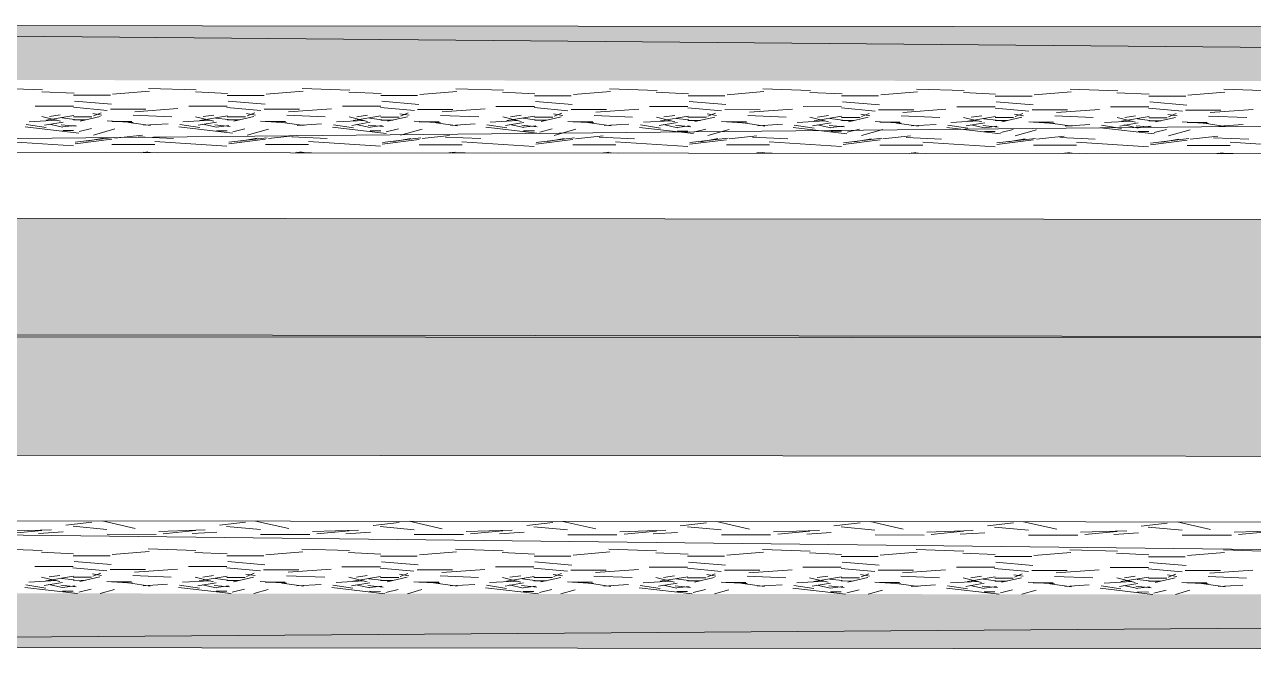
# Model space of a CAD drawing. Header units: inches. Extents: x -957 to 3394, y -3 to 3008.
# Drawn here: x 410.74 to 418.73, y 2182.53 to 2186.62 of the extents above; entities that cross this region are included whole.
import ezdxf

# ---------------------------------------------------------------- set-up
doc = ezdxf.new("R2010")
doc.units = ezdxf.units.IN
doc.header["$MEASUREMENT"] = 0
doc.layers.add('PDF_0', color=7, linetype='Continuous')

msp = doc.modelspace()

# ---------------------------------------------------------------- hatches: boundary and pattern name
at = {"layer": 'PDF_0', "transparency": 33554559}
for points in [[(446.0955, 2186.227), (402.1243, 2186.2646), (402.1246, 2186.598), (402.1254, 2186.603), (402.1277, 2186.6073), (402.1311, 2186.6109), (402.1355, 2186.613), (402.1404, 2186.6138), (402.3331, 2186.6136), (402.3367, 2186.6143), (402.3399, 2186.616), (402.3426, 2186.6184), (446.0958, 2186.581)], [(402.1212, 2182.5905), (402.1215, 2182.9239), (446.0927, 2182.8863), (446.0924, 2182.5323), (402.3391, 2182.5697), (402.3365, 2182.5723), (402.3332, 2182.574), (402.3296, 2182.5745), (402.1369, 2182.5747), (402.1321, 2182.5754), (402.1277, 2182.5777), (402.1243, 2182.5812), (402.122, 2182.5854)]]:
    msp.add_hatch(color=256, dxfattribs=at).paths.add_polyline_path(points)

# ---------------------------------------------------------------- linework, layer by layer
at = {"layer": 'PDF_0', "lineweight": 0}
for points in [[(446.0951, 2185.7551), (402.1239, 2185.7927), (446.0955, 2186.227), (402.1246, 2186.6186), (446.0958, 2186.581)], [(410.5481, 2186.2039), (410.8578, 2186.1936)], [(411.5471, 2186.2031), (411.8568, 2186.1928)], [(412.5461, 2186.2022), (412.8558, 2186.1919)], [(410.8525, 2186.1812), (411.0622, 2186.1712)], [(411.0594, 2186.1583), (411.2992, 2186.1581)], [(411.3136, 2186.1657), (411.5535, 2186.1855)], [(411.8515, 2186.1804), (412.0612, 2186.1704)], [(412.0584, 2186.1575), (412.2982, 2186.1573)], [(412.3126, 2186.1648), (412.5525, 2186.1846)], [(412.8505, 2186.1795), (413.0602, 2186.1695)], [(413.0574, 2186.1566), (413.2971, 2186.1564)], [(413.3116, 2186.164), (413.5514, 2186.1838)], [(413.5451, 2186.2014), (413.8548, 2186.1911)], [(413.8495, 2186.1787), (414.0592, 2186.1687)], [(414.0564, 2186.1558), (414.2961, 2186.1556)], [(414.3106, 2186.1631), (414.5504, 2186.1829)], [(414.5441, 2186.2005), (414.8538, 2186.1902)], [(414.8485, 2186.1778), (415.0582, 2186.1678)], [(415.0554, 2186.1549), (415.2951, 2186.1547)], [(415.3096, 2186.1623), (415.5494, 2186.1821)], [(415.5431, 2186.1997), (415.8528, 2186.1893)], [(415.8475, 2186.177), (416.0572, 2186.167)], [(416.0544, 2186.1541), (416.2941, 2186.1539)], [(416.3086, 2186.1614), (416.5483, 2186.1812)], [(416.5421, 2186.1988), (416.8517, 2186.1885)], [(416.8464, 2186.1761), (417.0562, 2186.1661)], [(417.0534, 2186.1532), (417.2931, 2186.153)], [(417.3076, 2186.1605), (417.5473, 2186.1803)], [(417.541, 2186.1979), (417.8507, 2186.1876)], [(417.8454, 2186.1753), (418.0552, 2186.1653)], [(418.0524, 2186.1524), (418.2921, 2186.1521)], [(418.3066, 2186.1597), (418.5463, 2186.1795)], [(418.54, 2186.1971), (418.8497, 2186.1868)], [(410.8096, 2186.0886), (411.0594, 2186.0884)], [(411.2779, 2186.0603), (411.0581, 2186.0803)], [(411.0659, 2186.1209), (411.3058, 2186.1009)], [(411.2383, 2186.0451), (411.1883, 2186.0251)], [(411.2991, 2186.0683), (411.5289, 2186.0681)], [(411.4586, 2186.0516), (411.7384, 2186.0713)], [(411.8086, 2186.0878), (412.0584, 2186.0875)], [(412.2769, 2186.0594), (412.0571, 2186.0795)], [(412.0649, 2186.1201), (412.3048, 2186.1)], [(412.2372, 2186.0442), (412.1873, 2186.0242)], [(412.2981, 2186.0675), (412.5279, 2186.0673)], [(412.4576, 2186.0507), (412.7374, 2186.0705)], [(412.8076, 2186.0869), (413.0574, 2186.0867)], [(413.2759, 2186.0586), (413.0561, 2186.0786)], [(413.0639, 2186.1192), (413.3038, 2186.0992)], [(413.2362, 2186.0434), (413.1863, 2186.0234)], [(413.2971, 2186.0666), (413.5269, 2186.0664)], [(413.4566, 2186.0498), (413.7364, 2186.0696)], [(413.8066, 2186.0861), (414.0564, 2186.0858)], [(414.2749, 2186.0577), (414.0551, 2186.0778)], [(414.0629, 2186.1184), (414.3027, 2186.0983)], [(414.2352, 2186.0425), (414.1852, 2186.0225)], [(414.296, 2186.0658), (414.5259, 2186.0656)], [(414.4556, 2186.049), (414.7354, 2186.0688)], [(414.8056, 2186.0852), (415.0553, 2186.085)], [(415.2738, 2186.0569), (415.0541, 2186.0769)], [(415.0619, 2186.1175), (415.3017, 2186.0975)], [(415.295, 2186.0649), (415.5248, 2186.0647)], [(415.4546, 2186.0481), (415.7344, 2186.0679)], [(415.8046, 2186.0843), (416.0543, 2186.0841)], [(416.2728, 2186.056), (416.0531, 2186.0761)], [(416.0609, 2186.1167), (416.3007, 2186.0966)], [(416.294, 2186.0641), (416.5238, 2186.0639)], [(416.4536, 2186.0473), (416.7333, 2186.0671)], [(416.8036, 2186.0835), (417.0533, 2186.0833)], [(417.2718, 2186.0552), (417.0521, 2186.0752)], [(417.0599, 2186.1158), (417.2997, 2186.0957)], [(417.293, 2186.0632), (417.5228, 2186.063)], [(417.4526, 2186.0464), (417.7323, 2186.0662)], [(417.8026, 2186.0826), (418.0523, 2186.0824)], [(418.2708, 2186.0543), (418.0511, 2186.0744)], [(418.0589, 2186.115), (418.2986, 2186.0949)], [(418.292, 2186.0624), (418.5218, 2186.0622)], [(418.4516, 2186.0456), (418.7313, 2186.0653)], [(410.7511, 2185.9687), (410.8809, 2185.9486)], [(410.771, 2185.9865), (410.9508, 2185.9963)], [(410.8536, 2186.0198), (410.9735, 2185.9899)], [(410.871, 2185.9642), (410.9909, 2185.9841)], [(410.8808, 2185.9958), (411.0607, 2186.0257)], [(410.9001, 2185.971), (410.9901, 2185.9508)], [(410.9032, 2186.0207), (410.9732, 2186.0305)], [(410.9781, 2185.9664), (411.078, 2185.9563)], [(410.9853, 2186.011), (411.0652, 2186.0009)], [(410.9896, 2185.9526), (411.0695, 2185.9625)], [(411.0593, 2186.0186), (411.1792, 2186.0185)], [(411.0593, 2185.9985), (411.1392, 2185.9985)], [(411.2331, 2186.0204), (411.1031, 2185.9907)], [(411.184, 2186.04), (411.2438, 2186.0299)], [(411.2772, 2185.991), (411.4469, 2185.9808)], [(411.309, 2185.9883), (411.4389, 2185.9882)], [(411.4193, 2185.9818), (411.5591, 2185.9616)], [(411.4478, 2186.0292), (411.6975, 2186.019)], [(411.5139, 2185.9635), (411.6737, 2185.9733)], [(411.7501, 2185.9679), (411.8799, 2185.9478)], [(411.77, 2185.9856), (411.9498, 2185.9954)], [(411.8526, 2186.019), (411.9725, 2185.989)], [(411.87, 2185.9633), (411.9898, 2185.9832)], [(411.8798, 2185.995), (412.0597, 2186.0249)], [(411.8991, 2185.9701), (411.989, 2185.9499)], [(411.9022, 2186.0199), (411.9722, 2186.0296)], [(411.9771, 2185.9656), (412.077, 2185.9554)], [(411.9843, 2186.0101), (412.0642, 2186)], [(412.0583, 2186.0178), (412.1782, 2186.0177)], [(412.0583, 2185.9977), (412.1382, 2185.9976)], [(412.2321, 2186.0196), (412.1021, 2185.9898)], [(412.183, 2186.0391), (412.2428, 2186.029)], [(412.2761, 2185.9902), (412.4459, 2185.98)], [(412.308, 2185.9874), (412.4379, 2185.9873)], [(412.4183, 2185.9809), (412.5581, 2185.9607)], [(412.4468, 2186.0284), (412.6965, 2186.0181)], [(412.5128, 2185.9626), (412.6727, 2185.9724)], [(412.7491, 2185.967), (412.8789, 2185.9469)], [(412.769, 2185.9848), (412.9487, 2185.9946)], [(412.8516, 2186.0181), (412.9715, 2185.9882)], [(412.8689, 2185.9625), (412.9888, 2185.9824)], [(412.8788, 2185.9941), (413.0587, 2186.024)], [(412.8981, 2185.9692), (412.988, 2185.9491)], [(412.9012, 2186.019), (412.9712, 2186.0288)], [(412.9761, 2185.9647), (413.0759, 2185.9546)], [(412.9832, 2186.0093), (413.0632, 2185.9992)], [(413.0573, 2186.0169), (413.1772, 2186.0168)], [(413.0573, 2185.9968), (413.1372, 2185.9968)], [(413.2311, 2186.0187), (413.1011, 2185.9889)], [(413.182, 2186.0383), (413.2418, 2186.0282)], [(413.2751, 2185.9893), (413.4449, 2185.9791)], [(413.307, 2185.9866), (413.4369, 2185.9865)], [(413.4173, 2185.9801), (413.5571, 2185.9599)], [(413.4458, 2186.0275), (413.6956, 2186.0172)], [(413.5118, 2185.9618), (413.6717, 2185.9716)], [(413.7481, 2185.9662), (413.8779, 2185.9461)], [(413.768, 2185.9839), (413.9477, 2185.9937)], [(413.8506, 2186.0173), (413.9704, 2185.9873)], [(413.8679, 2185.9616), (413.9878, 2185.9815)], [(413.8778, 2185.9933), (414.0576, 2186.0232)], [(413.897, 2185.9684), (413.987, 2185.9482)], [(413.9002, 2186.0182), (413.9702, 2186.0279)], [(413.9751, 2185.9639), (414.0749, 2185.9537)], [(413.9822, 2186.0084), (414.0621, 2185.9983)], [(414.0563, 2186.0161), (414.1762, 2186.016)], [(414.0563, 2185.996), (414.1362, 2185.9959)], [(414.2301, 2186.0179), (414.1002, 2185.9881)], [(414.181, 2186.0374), (414.2409, 2186.0273)], [(414.2741, 2185.9885), (414.4439, 2185.9783)], [(414.306, 2185.9857), (414.4358, 2185.9856)], [(414.4163, 2185.9792), (414.5561, 2185.959)], [(414.4448, 2186.0266), (414.6946, 2186.0164)], [(414.5108, 2185.9609), (414.6708, 2185.9707)], [(414.7471, 2185.9653), (414.8769, 2185.9452)], [(414.767, 2185.983), (414.9467, 2185.9929)], [(414.8496, 2186.0164), (414.9694, 2185.9865)], [(414.8669, 2185.9607), (414.9868, 2185.9807)], [(414.8768, 2185.9924), (415.0566, 2186.0223)], [(414.896, 2185.9675), (414.986, 2185.9474)], [(414.8992, 2186.0173), (414.9692, 2186.0271)], [(414.9741, 2185.963), (415.0739, 2185.9529)], [(414.9812, 2186.0076), (415.0611, 2185.9975)], [(415.0553, 2186.0152), (415.1751, 2186.0151)], [(415.0553, 2185.9951), (415.1352, 2185.995)], [(415.2291, 2186.017), (415.0992, 2185.9872)], [(415.1799, 2186.0366), (415.2399, 2186.0265)], [(415.2342, 2186.0417), (415.1842, 2186.0217)], [(415.2731, 2185.9876), (415.4429, 2185.9774)], [(415.305, 2185.9849), (415.4348, 2185.9847)], [(415.4153, 2185.9784), (415.5551, 2185.9582)], [(415.4438, 2186.0258), (415.6936, 2186.0155)], [(415.5098, 2185.9601), (415.6698, 2185.9699)], [(415.7461, 2185.9645), (415.8759, 2185.9443)], [(415.7659, 2185.9822), (415.9457, 2185.992)], [(415.8487, 2186.0155), (415.9684, 2185.9856)], [(415.8658, 2185.9599), (415.9858, 2185.9798)], [(415.8758, 2185.9916), (416.0556, 2186.0215)], [(415.895, 2185.9667), (415.985, 2185.9465)], [(415.8981, 2186.0165), (415.9681, 2186.0262)], [(415.9731, 2185.9621), (416.0729, 2185.952)], [(415.9802, 2186.0067), (416.0601, 2185.9966)], [(416.0543, 2186.0143), (416.1741, 2186.0142)], [(416.0543, 2185.9943), (416.1342, 2185.9942)], [(416.2281, 2186.0162), (416.0982, 2185.9864)], [(416.1789, 2186.0357), (416.2389, 2186.0256)], [(416.2332, 2186.0408), (416.1832, 2186.0208)], [(416.272, 2185.9867), (416.4419, 2185.9766)], [(416.304, 2185.984), (416.4338, 2185.9839)], [(416.4142, 2185.9775), (416.5541, 2185.9573)], [(416.4428, 2186.0249), (416.6925, 2186.0147)], [(416.5088, 2185.9592), (416.6688, 2185.969)], [(416.7451, 2185.9636), (416.8749, 2185.9435)], [(416.7649, 2185.9813), (416.9447, 2185.9912)], [(416.8477, 2186.0147), (416.9674, 2185.9848)], [(416.8648, 2185.959), (416.9848, 2185.9789)], [(416.8748, 2185.9907), (417.0546, 2186.0206)], [(416.894, 2185.9658), (416.9839, 2185.9457)], [(416.8971, 2186.0156), (416.9671, 2186.0254)], [(416.9792, 2186.0059), (417.059, 2185.9957)], [(417.0533, 2186.0135), (417.1731, 2186.0134)], [(417.0533, 2185.9934), (417.1332, 2185.9933)], [(417.2271, 2186.0153), (417.0972, 2185.9855)], [(417.1779, 2186.0349), (417.2379, 2186.0248)], [(417.2322, 2186.0399), (417.1822, 2186.02)], [(417.271, 2185.9859), (417.4409, 2185.9757)], [(417.303, 2185.9831), (417.4328, 2185.983)], [(417.4132, 2185.9767), (417.5531, 2185.9565)], [(417.4418, 2186.0241), (417.6915, 2186.0138)], [(417.5078, 2185.9583), (417.6677, 2185.9682)], [(417.744, 2185.9628), (417.8739, 2185.9426)], [(417.7639, 2185.9805), (417.9437, 2185.9903)], [(417.8466, 2186.0138), (417.9664, 2185.9839)], [(417.8638, 2185.9582), (417.9838, 2185.9781)], [(417.8738, 2185.9898), (418.0536, 2186.0197)], [(417.893, 2185.965), (417.9829, 2185.9448)], [(417.8961, 2186.0147), (417.9661, 2186.0245)], [(417.9781, 2186.005), (418.058, 2185.9949)], [(418.0522, 2185.9926), (418.1321, 2185.9925)], [(418.0523, 2186.0126), (418.172, 2186.0125)], [(418.226, 2186.0145), (418.0961, 2185.9847)], [(418.1769, 2186.034), (418.2369, 2186.0239)], [(418.2311, 2186.0391), (418.1812, 2186.0191)], [(418.27, 2185.985), (418.4399, 2185.9748)], [(418.302, 2185.9823), (418.4318, 2185.9822)], [(418.4122, 2185.9758), (418.5521, 2185.9556)], [(418.4408, 2186.0232), (418.6905, 2186.013)], [(418.5068, 2185.9575), (418.6667, 2185.9673)], [(410.7446, 2185.9528), (411.0943, 2185.9124)], [(410.9893, 2185.9287), (411.0592, 2185.9286)], [(411.0708, 2185.8536), (411.3205, 2185.8832)], [(411.1752, 2185.9415), (411.0953, 2185.9218)], [(411.1883, 2185.8998), (411.3282, 2185.9396)], [(411.3275, 2185.8782), (411.5073, 2185.8981)], [(411.48, 2185.8883), (411.7098, 2185.878)], [(411.7436, 2185.952), (412.0933, 2185.9116)], [(411.9883, 2185.9278), (412.0582, 2185.9277)], [(411.9885, 2185.9518), (412.0685, 2185.9617)], [(412.0698, 2185.8527), (412.3195, 2185.8824)], [(412.1742, 2185.9407), (412.0943, 2185.9209)], [(412.1873, 2185.899), (412.3271, 2185.9387)], [(412.3265, 2185.8774), (412.5063, 2185.8972)], [(412.479, 2185.8874), (412.7088, 2185.8772)], [(412.7426, 2185.9511), (413.0922, 2185.9107)], [(412.9873, 2185.927), (413.0572, 2185.9269)], [(412.9875, 2185.9509), (413.0674, 2185.9608)], [(413.1732, 2185.9398), (413.0933, 2185.92)], [(413.1862, 2185.8981), (413.3261, 2185.9379)], [(413.3255, 2185.8765), (413.5052, 2185.8964)], [(413.478, 2185.8866), (413.7078, 2185.8763)], [(413.7416, 2185.9503), (414.0912, 2185.9099)], [(413.9863, 2185.9261), (414.0562, 2185.926)], [(413.9865, 2185.9501), (414.0664, 2185.96)], [(414.1722, 2185.939), (414.0923, 2185.9192)], [(414.1852, 2185.8973), (414.3251, 2185.937)], [(414.3245, 2185.8757), (414.5042, 2185.8955)], [(414.477, 2185.8857), (414.7068, 2185.8755)], [(414.7406, 2185.9494), (415.0902, 2185.909)], [(414.9852, 2185.9252), (415.0552, 2185.9252)], [(414.9855, 2185.9492), (415.0654, 2185.9591)], [(415.1712, 2185.9381), (415.0913, 2185.9183)], [(415.1842, 2185.8964), (415.3241, 2185.9362)], [(415.3235, 2185.8748), (415.5032, 2185.8947)], [(415.4759, 2185.8849), (415.7057, 2185.8746)], [(415.7396, 2185.9486), (416.0892, 2185.9082)], [(415.9842, 2185.9244), (416.0542, 2185.9243)], [(415.9845, 2185.9484), (416.0644, 2185.9583)], [(416.1702, 2185.9373), (416.0903, 2185.9175)], [(416.1832, 2185.8956), (416.3231, 2185.9353)], [(416.3225, 2185.874), (416.5022, 2185.8938)], [(416.4749, 2185.884), (416.7047, 2185.8738)], [(416.7386, 2185.9477), (417.0881, 2185.9073)], [(416.9721, 2185.9613), (417.0719, 2185.9512)], [(416.9832, 2185.9235), (417.0532, 2185.9235)], [(416.9835, 2185.9475), (417.0634, 2185.9574)], [(417.1692, 2185.9364), (417.0893, 2185.9166)], [(417.1822, 2185.8947), (417.3221, 2185.9345)], [(417.3214, 2185.8731), (417.5012, 2185.893)], [(417.4739, 2185.8832), (417.7037, 2185.8729)], [(417.7376, 2185.9469), (418.0871, 2185.9065)], [(417.9711, 2185.9604), (418.0709, 2185.9503)], [(417.9822, 2185.9227), (418.0522, 2185.9226)], [(417.9825, 2185.9466), (418.0624, 2185.9565)], [(418.1682, 2185.9356), (418.0882, 2185.9158)], [(418.1812, 2185.8938), (418.3211, 2185.9336)], [(418.3204, 2185.8722), (418.5002, 2185.8921)], [(418.4729, 2185.8823), (418.7026, 2185.8721)], [(410.5886, 2185.859), (411.0581, 2185.8287)], [(411.0694, 2185.8427), (411.3092, 2185.8725)], [(411.1439, 2185.8598), (411.2538, 2185.8795)], [(411.3089, 2185.8385), (411.5886, 2185.8383)], [(411.5876, 2185.8581), (412.0571, 2185.8278)], [(412.0684, 2185.8418), (412.3082, 2185.8717)], [(412.1429, 2185.8589), (412.2528, 2185.8787)], [(412.3079, 2185.8377), (412.5876, 2185.8374)], [(412.5866, 2185.8573), (413.0561, 2185.827)], [(413.0673, 2185.841), (413.3072, 2185.8708)], [(413.0687, 2185.8519), (413.3185, 2185.8815)], [(413.1419, 2185.8581), (413.2518, 2185.8778)], [(413.3069, 2185.8368), (413.5866, 2185.8366)], [(413.5855, 2185.8564), (414.055, 2185.8261)], [(414.0663, 2185.8401), (414.3061, 2185.87)], [(414.0677, 2185.851), (414.3175, 2185.8807)], [(414.1409, 2185.8572), (414.2508, 2185.877)], [(414.3059, 2185.836), (414.5856, 2185.8357)], [(414.5845, 2185.8556), (415.054, 2185.8253)], [(415.0653, 2185.8393), (415.3051, 2185.8691)], [(415.0667, 2185.8502), (415.3165, 2185.8798)], [(415.1399, 2185.8563), (415.2498, 2185.8761)], [(415.3049, 2185.8351), (415.5846, 2185.8349)], [(415.5835, 2185.8547), (416.053, 2185.8244)], [(416.0643, 2185.8384), (416.3041, 2185.8683)], [(416.0656, 2185.8493), (416.3154, 2185.8789)], [(416.1389, 2185.8555), (416.2488, 2185.8753)], [(416.3039, 2185.8342), (416.5836, 2185.834)], [(416.5825, 2185.8539), (417.052, 2185.8236)], [(417.0633, 2185.8376), (417.303, 2185.8674)], [(417.0646, 2185.8485), (417.3144, 2185.8781)], [(417.1379, 2185.8546), (417.2478, 2185.8744)], [(417.3029, 2185.8334), (417.5826, 2185.8331)], [(417.5815, 2185.853), (418.051, 2185.8227)], [(418.0623, 2185.8367), (418.302, 2185.8665)], [(418.0636, 2185.8476), (418.3134, 2185.8772)], [(418.1369, 2185.8538), (418.2468, 2185.8736)], [(418.3019, 2185.8325), (418.5816, 2185.8323)], [(418.5805, 2185.8522), (419.05, 2185.8219)], [(411.5022, 2185.7847), (411.543, 2185.7904)], [(411.5115, 2185.7886), (411.6073, 2185.7846)], [(412.5012, 2185.7838), (412.542, 2185.7895)], [(412.5105, 2185.7877), (412.6063, 2185.7837)], [(413.5002, 2185.783), (413.541, 2185.7887)], [(413.5095, 2185.7869), (413.6054, 2185.7829)], [(414.4992, 2185.7821), (414.5399, 2185.7878)], [(414.5085, 2185.786), (414.6043, 2185.782)], [(415.4981, 2185.7813), (415.5389, 2185.787)], [(415.5075, 2185.7852), (415.6033, 2185.7812)], [(416.4971, 2185.7804), (416.5379, 2185.7861)], [(416.5064, 2185.7843), (416.6024, 2185.7803)], [(417.4961, 2185.7796), (417.5369, 2185.7852)], [(417.5054, 2185.7834), (417.6014, 2185.7795)], [(418.4951, 2185.7787), (418.5359, 2185.7844)], [(418.5044, 2185.7826), (418.6005, 2185.7786)], [(441.4375, 2184.5607), (407.2201, 2184.6032)], [(397.2218, 2184.5985), (661.2522, 2184.3727)], [(446.0931, 2183.3582), (402.1219, 2183.3958), (446.0927, 2182.8863), (402.1212, 2182.5699), (446.0924, 2182.5323)], [(410.6157, 2183.3209), (410.9154, 2183.3307)], [(410.6439, 2183.306), (410.8538, 2183.3259)], [(411.0093, 2183.3604), (411.1791, 2183.3801)], [(411.0558, 2183.3531), (411.2756, 2183.333)], [(411.2444, 2183.388), (411.4596, 2183.3389)], [(411.6147, 2183.32), (411.9145, 2183.3298)], [(411.6429, 2183.3051), (411.8527, 2183.325)], [(412.0082, 2183.3596), (412.1781, 2183.3793)], [(412.0548, 2183.3522), (412.2745, 2183.3321)], [(412.2433, 2183.3872), (412.4586, 2183.3381)], [(412.6137, 2183.3192), (412.9135, 2183.329)], [(413.0072, 2183.3587), (413.1771, 2183.3784)], [(413.0538, 2183.3513), (413.2735, 2183.3313)], [(413.2423, 2183.3863), (413.4576, 2183.3372)], [(413.6127, 2183.3183), (413.9124, 2183.3281)], [(414.0062, 2183.3579), (414.1761, 2183.3776)], [(414.0528, 2183.3505), (414.2725, 2183.3304)], [(414.2413, 2183.3854), (414.4566, 2183.3364)], [(414.6117, 2183.3175), (414.9114, 2183.3273)], [(415.0052, 2183.357), (415.1751, 2183.3767)], [(415.0518, 2183.3496), (415.2715, 2183.3296)], [(415.2403, 2183.3846), (415.4556, 2183.3355)], [(415.6106, 2183.3166), (415.9104, 2183.3264)], [(416.0042, 2183.3562), (416.1741, 2183.3759)], [(416.0508, 2183.349), (416.2705, 2183.3287)], [(416.2393, 2183.3837), (416.4546, 2183.3347)], [(416.6096, 2183.3158), (416.9094, 2183.3255)], [(417.0032, 2183.3553), (417.1731, 2183.375)], [(417.0497, 2183.3481), (417.2695, 2183.3279)], [(417.2382, 2183.3829), (417.4536, 2183.3338)], [(417.6086, 2183.3149), (417.9084, 2183.3247)], [(418.0022, 2183.3544), (418.1721, 2183.3742)], [(418.0487, 2183.3473), (418.2685, 2183.327)], [(418.2372, 2183.382), (418.4526, 2183.3329)], [(410.8323, 2183.3068), (410.9921, 2183.3166)], [(411.2768, 2183.3012), (411.5964, 2183.3009)], [(411.8312, 2183.3059), (411.9911, 2183.3157)], [(412.2758, 2183.3003), (412.5954, 2183.3001)], [(412.6418, 2183.3043), (412.8517, 2183.3242)], [(412.8302, 2183.3051), (412.9901, 2183.3149)], [(413.2748, 2183.2995), (413.5944, 2183.2992)], [(413.6408, 2183.3034), (413.8507, 2183.3233)], [(413.8292, 2183.3042), (413.9891, 2183.314)], [(414.2737, 2183.2986), (414.5934, 2183.2983)], [(414.6398, 2183.3026), (414.8497, 2183.3225)], [(414.8282, 2183.3034), (414.9881, 2183.3132)], [(415.2727, 2183.2978), (415.5923, 2183.2975)], [(415.6388, 2183.3017), (415.8487, 2183.3216)], [(415.8272, 2183.3025), (415.9871, 2183.3123)], [(416.2717, 2183.2969), (416.5913, 2183.2966)], [(416.6378, 2183.3009), (416.8476, 2183.3208)], [(416.8262, 2183.3016), (416.9861, 2183.3115)], [(417.2707, 2183.2961), (417.5903, 2183.2958)], [(417.6368, 2183.3), (417.8466, 2183.3199)], [(417.8251, 2183.3008), (417.9851, 2183.3106)], [(418.2697, 2183.2952), (418.5893, 2183.2949)], [(418.6076, 2183.314), (418.9074, 2183.3238)], [(418.6358, 2183.2991), (418.8456, 2183.319)], [(410.5456, 2183.207), (410.8553, 2183.1966)], [(410.85, 2183.1843), (411.0597, 2183.1743)], [(411.311, 2183.1687), (411.5509, 2183.1886)], [(411.5445, 2183.2061), (411.8542, 2183.1958)], [(411.849, 2183.1835), (412.0587, 2183.1734)], [(412.31, 2183.1678), (412.5499, 2183.1877)], [(412.5435, 2183.2052), (412.8532, 2183.1949)], [(412.8479, 2183.1826), (413.0577, 2183.1726)], [(413.309, 2183.167), (413.5488, 2183.1869)], [(413.5425, 2183.2044), (413.8522, 2183.1941)], [(413.8469, 2183.1818), (414.0567, 2183.1717)], [(414.3081, 2183.1661), (414.5478, 2183.186)], [(414.5415, 2183.2035), (414.8512, 2183.1932)], [(414.8459, 2183.1809), (415.0557, 2183.1708)], [(415.3071, 2183.1653), (415.5468, 2183.1852)], [(415.5405, 2183.2027), (415.8502, 2183.1924)], [(415.8449, 2183.1801), (416.0547, 2183.17)], [(416.3061, 2183.1644), (416.5458, 2183.1843)], [(416.5395, 2183.2018), (416.8491, 2183.1915)], [(416.8438, 2183.1792), (417.0537, 2183.1691)], [(417.3051, 2183.1636), (417.5448, 2183.1834)], [(417.5385, 2183.201), (417.8481, 2183.1907)], [(417.8428, 2183.1784), (418.0527, 2183.1683)], [(418.304, 2183.1627), (418.5438, 2183.1826)], [(418.5374, 2183.2001), (418.8471, 2183.1898)], [(410.8071, 2183.0916), (411.0568, 2183.0914)], [(411.0569, 2183.1614), (411.2967, 2183.1612)], [(411.0634, 2183.124), (411.3032, 2183.1039)], [(411.8061, 2183.0908), (412.0558, 2183.0906)], [(412.0559, 2183.1606), (412.2957, 2183.1604)], [(412.0624, 2183.1231), (412.3022, 2183.103)], [(412.8051, 2183.0899), (413.0548, 2183.0897)], [(413.0549, 2183.1597), (413.2946, 2183.1595)], [(413.0614, 2183.1223), (413.3012, 2183.1022)], [(413.804, 2183.0891), (414.0538, 2183.0889)], [(414.0539, 2183.1589), (414.2936, 2183.1587)], [(414.0603, 2183.1214), (414.3002, 2183.1013)], [(414.803, 2183.0882), (415.0528, 2183.088)], [(415.0528, 2183.158), (415.2926, 2183.1578)], [(415.0593, 2183.1206), (415.2992, 2183.1005)], [(415.802, 2183.0874), (416.0518, 2183.0872)], [(416.0518, 2183.1572), (416.2915, 2183.157)], [(416.0583, 2183.1197), (416.2982, 2183.0996)], [(416.801, 2183.0865), (417.0508, 2183.0863)], [(417.0508, 2183.1563), (417.2905, 2183.1561)], [(417.0573, 2183.1188), (417.2972, 2183.0988)], [(417.8, 2183.0857), (418.0498, 2183.0854)], [(418.0498, 2183.1555), (418.2895, 2183.1553)], [(418.0563, 2183.118), (418.2961, 2183.0979)], [(410.8511, 2183.0229), (410.971, 2182.9929)], [(410.8782, 2182.9989), (411.0582, 2183.0288)], [(410.9006, 2183.0238), (410.9706, 2183.0335)], [(410.9827, 2183.014), (411.0626, 2183.0039)], [(411.2753, 2183.0633), (411.0556, 2183.0834)], [(411.0568, 2183.0216), (411.1766, 2183.0215)], [(411.2306, 2183.0235), (411.1007, 2182.9937)], [(411.1815, 2183.043), (411.2413, 2183.0329)], [(411.2357, 2183.0482), (411.1857, 2183.0281)], [(411.2966, 2183.0714), (411.5263, 2183.0712)], [(411.4452, 2183.0322), (411.695, 2183.022)], [(411.4561, 2183.0546), (411.7358, 2183.0744)], [(411.8501, 2183.0221), (411.97, 2182.9921)], [(411.8772, 2182.998), (412.0572, 2183.028)], [(411.8996, 2183.0229), (411.9696, 2183.0328)], [(411.9817, 2183.0132), (412.0616, 2183.003)], [(412.2743, 2183.0625), (412.0546, 2183.0825)], [(412.0558, 2183.0208), (412.1756, 2183.0207)], [(412.2296, 2183.0226), (412.0997, 2182.9928)], [(412.1805, 2183.0422), (412.2403, 2183.0321)], [(412.2346, 2183.0473), (412.1847, 2183.0273)], [(412.2956, 2183.0705), (412.5253, 2183.0703)], [(412.4442, 2183.0314), (412.6939, 2183.0211)], [(412.4551, 2183.0537), (412.7348, 2183.0735)], [(412.8491, 2183.0212), (412.969, 2182.9912)], [(412.8762, 2182.9971), (413.0561, 2183.0271)], [(412.8986, 2183.022), (412.9686, 2183.032)], [(412.9806, 2183.0123), (413.0606, 2183.0022)], [(413.2733, 2183.0616), (413.0536, 2183.0817)], [(413.0547, 2183.0199), (413.1746, 2183.0198)], [(413.2286, 2183.0218), (413.0987, 2182.992)], [(413.1795, 2183.0413), (413.2394, 2183.0312)], [(413.2336, 2183.0465), (413.1837, 2183.0264)], [(413.2945, 2183.0697), (413.5243, 2183.0695)], [(413.4432, 2183.0305), (413.6929, 2183.0203)], [(413.4541, 2183.0529), (413.7338, 2183.0726)], [(413.8481, 2183.0204), (413.9679, 2182.9903)], [(413.8752, 2182.9963), (414.0551, 2183.0263)], [(413.8976, 2183.0212), (413.9676, 2183.0311)], [(413.9796, 2183.0114), (414.0595, 2183.0013)], [(414.2723, 2183.0608), (414.0525, 2183.0808)], [(414.0537, 2183.0191), (414.1736, 2183.019)], [(414.2275, 2183.0209), (414.0976, 2182.9911)], [(414.1784, 2183.0405), (414.2383, 2183.0304)], [(414.2326, 2183.0456), (414.1827, 2183.0256)], [(414.2935, 2183.0688), (414.5233, 2183.0686)], [(414.4422, 2183.0297), (414.6919, 2183.0194)], [(414.4531, 2183.052), (414.7328, 2183.0718)], [(414.8471, 2183.0195), (414.9669, 2182.9895)], [(414.8742, 2182.9954), (415.0541, 2183.0252)], [(414.8966, 2183.0203), (414.9666, 2183.0302)], [(414.9786, 2183.0106), (415.0585, 2183.0005)], [(415.2713, 2183.0599), (415.0515, 2183.08)], [(415.0527, 2183.0182), (415.1726, 2183.0181)], [(415.2265, 2183.0201), (415.0966, 2182.9903)], [(415.1774, 2183.0396), (415.2373, 2183.0295)], [(415.2316, 2183.0448), (415.1817, 2183.0247)], [(415.2925, 2183.0679), (415.5223, 2183.0677)], [(415.4412, 2183.0288), (415.691, 2183.0186)], [(415.452, 2183.0512), (415.7318, 2183.0709)], [(415.8461, 2183.0186), (415.9659, 2182.9886)], [(415.8732, 2182.9946), (416.053, 2183.0243)], [(415.8956, 2183.0195), (415.9655, 2183.0294)], [(415.9776, 2183.0097), (416.0575, 2182.9996)], [(416.2703, 2183.059), (416.0505, 2183.0791)], [(416.0517, 2183.0174), (416.1716, 2183.0173)], [(416.2255, 2183.0192), (416.0956, 2182.9894)], [(416.1764, 2183.0387), (416.2363, 2183.0287)], [(416.2306, 2183.0439), (416.1807, 2183.0239)], [(416.2915, 2183.0671), (416.5213, 2183.0669)], [(416.4402, 2183.028), (416.69, 2183.0177)], [(416.451, 2183.0503), (416.7308, 2183.0701)], [(416.8451, 2183.0178), (416.9648, 2182.9878)], [(416.8723, 2182.9937), (417.052, 2183.0235)], [(416.8946, 2183.0186), (416.9645, 2183.0285)], [(416.9766, 2183.0089), (417.0565, 2182.9988)], [(417.2693, 2183.0582), (417.0495, 2183.0782)], [(417.0507, 2183.0165), (417.1705, 2183.0164)], [(417.2245, 2183.0183), (417.0946, 2182.9886)], [(417.1753, 2183.0379), (417.2353, 2183.0278)], [(417.2296, 2183.043), (417.1797, 2183.023)], [(417.2905, 2183.0662), (417.5203, 2183.066)], [(417.4392, 2183.0271), (417.689, 2183.0169)], [(417.45, 2183.0495), (417.7298, 2183.0692)], [(417.8441, 2183.0169), (417.9638, 2182.9869)], [(417.8713, 2182.9929), (418.051, 2183.0226)], [(417.8936, 2183.0178), (417.9635, 2183.0277)], [(417.9756, 2183.008), (418.0555, 2182.9979)], [(418.2683, 2183.0573), (418.0485, 2183.0774)], [(418.0497, 2183.0157), (418.1695, 2183.0156)], [(418.2234, 2183.0175), (418.0936, 2182.9877)], [(418.1743, 2183.037), (418.2343, 2183.0269)], [(418.2286, 2183.0422), (418.1786, 2183.0222)], [(418.2894, 2183.0654), (418.5193, 2183.0652)], [(418.4382, 2183.0263), (418.688, 2183.016)], [(418.449, 2183.0486), (418.7288, 2183.0684)], [(410.742, 2182.9557), (411.0853, 2182.9162)], [(410.7485, 2182.9718), (410.8784, 2182.9516)], [(410.7684, 2182.9895), (410.9483, 2182.9994)], [(410.8684, 2182.9672), (410.9882, 2182.9872)], [(410.8976, 2182.974), (410.9874, 2182.9539)], [(410.9755, 2182.9694), (411.0754, 2182.9593)], [(410.9868, 2182.9317), (411.0567, 2182.9316)], [(410.987, 2182.9557), (411.067, 2182.9656)], [(411.0567, 2183.0016), (411.1366, 2183.0015)], [(411.1727, 2182.9446), (411.0927, 2182.9248)], [(411.2322, 2182.9161), (411.3256, 2182.9427)], [(411.2746, 2182.994), (411.4443, 2182.9839)], [(411.3065, 2182.9914), (411.4364, 2182.9913)], [(411.4167, 2182.9848), (411.5566, 2182.9646)], [(411.5114, 2182.9666), (411.6712, 2182.9764)], [(411.741, 2182.9549), (412.0843, 2182.9154)], [(411.7475, 2182.9709), (411.8773, 2182.9508)], [(411.7674, 2182.9886), (411.9473, 2182.9985)], [(411.8674, 2182.9663), (411.9872, 2182.9863)], [(411.8966, 2182.9731), (411.9864, 2182.953)], [(411.9745, 2182.9686), (412.0744, 2182.9585)], [(411.9857, 2182.9308), (412.0557, 2182.9308)], [(411.986, 2182.9548), (412.0659, 2182.9648)], [(412.0557, 2183.0007), (412.1356, 2183.0006)], [(412.1717, 2182.9437), (412.0917, 2182.9239)], [(412.2312, 2182.9152), (412.3246, 2182.9418)], [(412.2735, 2182.9932), (412.4433, 2182.9831)], [(412.3055, 2182.9905), (412.4353, 2182.9904)], [(412.4157, 2182.984), (412.5556, 2182.9638)], [(412.5103, 2182.9658), (412.6702, 2182.9755)], [(412.74, 2182.954), (413.0833, 2182.9145)], [(412.7465, 2182.9701), (412.8763, 2182.9499)], [(412.7664, 2182.9878), (412.9463, 2182.9977)], [(412.8664, 2182.9655), (412.9862, 2182.9855)], [(412.8956, 2182.9723), (412.9854, 2182.9522)], [(412.9735, 2182.9677), (413.0734, 2182.9576)], [(412.9847, 2182.93), (413.0547, 2182.9299)], [(412.985, 2182.9539), (413.0649, 2182.9639)], [(413.0547, 2182.9999), (413.1346, 2182.9998)], [(413.1706, 2182.9429), (413.0907, 2182.9231)], [(413.2302, 2182.9144), (413.3236, 2182.941)], [(413.2725, 2182.9923), (413.4423, 2182.9822)], [(413.3045, 2182.9897), (413.4343, 2182.9896)], [(413.4147, 2182.9831), (413.5546, 2182.9629)], [(413.5093, 2182.9649), (413.6691, 2182.9747)], [(413.739, 2182.9532), (414.0823, 2182.9136)], [(413.7455, 2182.9692), (413.8753, 2182.9491)], [(413.7654, 2182.9869), (413.9453, 2182.9968)], [(413.8654, 2182.9646), (413.9852, 2182.9846)], [(413.8945, 2182.9714), (413.9844, 2182.9513)], [(413.9725, 2182.9669), (414.0724, 2182.9568)], [(413.9837, 2182.9291), (414.0537, 2182.9291)], [(413.984, 2182.9531), (414.0639, 2182.9631)], [(414.0537, 2182.999), (414.1336, 2182.9989)], [(414.1696, 2182.942), (414.0897, 2182.9222)], [(414.2292, 2182.9135), (414.3225, 2182.9401)], [(414.2715, 2182.9913), (414.4413, 2182.9814)], [(414.3035, 2182.9888), (414.4333, 2182.9887)], [(414.4137, 2182.9823), (414.5535, 2182.9621)], [(414.5082, 2182.9641), (414.6681, 2182.9738)], [(414.738, 2182.9523), (415.0814, 2182.9128)], [(414.7445, 2182.9684), (414.8743, 2182.9482)], [(414.7644, 2182.9861), (414.9443, 2182.996)], [(414.8643, 2182.9638), (414.9842, 2182.9838)], [(414.8935, 2182.9706), (414.9834, 2182.9505)], [(414.9715, 2182.966), (415.0714, 2182.9559)], [(414.9826, 2182.9283), (415.0527, 2182.9282)], [(414.983, 2182.9522), (415.0629, 2182.9622)], [(415.0527, 2182.9981), (415.1326, 2182.9981)], [(415.1686, 2182.9412), (415.0887, 2182.9214)], [(415.2282, 2182.9127), (415.3215, 2182.9393)], [(415.2705, 2182.9905), (415.4403, 2182.9805)], [(415.3024, 2182.988), (415.4323, 2182.9878)], [(415.4127, 2182.9814), (415.5525, 2182.9612)], [(415.5072, 2182.9632), (415.6671, 2182.973)], [(415.737, 2182.9514), (416.0804, 2182.9119)], [(415.7435, 2182.9675), (415.8733, 2182.9474)], [(415.7634, 2182.9852), (415.9432, 2182.9951)], [(415.8633, 2182.9629), (415.9831, 2182.9829)], [(415.8925, 2182.9697), (415.9824, 2182.9496)], [(415.9705, 2182.9652), (416.0704, 2182.955)], [(415.9816, 2182.9274), (416.0516, 2182.9274)], [(415.9819, 2182.9514), (416.0619, 2182.9614)], [(416.0517, 2182.9973), (416.1316, 2182.9972)], [(416.1676, 2182.9403), (416.0877, 2182.9205)], [(416.2272, 2182.9118), (416.3205, 2182.9384)], [(416.2695, 2182.9896), (416.4393, 2182.9797)], [(416.3014, 2182.9871), (416.4313, 2182.987)], [(416.4117, 2182.9806), (416.5515, 2182.9604)], [(416.5062, 2182.9624), (416.666, 2182.9721)], [(416.736, 2182.9506), (417.0794, 2182.9111)], [(416.7425, 2182.9666), (416.8723, 2182.9465)], [(416.7624, 2182.9844), (416.9422, 2182.9943)], [(416.8623, 2182.9621), (416.9821, 2182.9821)], [(416.8915, 2182.9689), (416.9814, 2182.9488)], [(416.9694, 2182.9643), (417.0693, 2182.9542)], [(416.9806, 2182.9266), (417.0506, 2182.9265)], [(416.9809, 2182.9505), (417.0608, 2182.9605)], [(417.0507, 2182.9964), (417.1306, 2182.9964)], [(417.1666, 2182.9394), (417.0867, 2182.9197)], [(417.2262, 2182.911), (417.3195, 2182.9376)], [(417.2685, 2182.9888), (417.4383, 2182.9788)], [(417.3004, 2182.9863), (417.4303, 2182.9861)], [(417.4107, 2182.9797), (417.5505, 2182.9595)], [(417.5052, 2182.9615), (417.665, 2182.9713)], [(417.7349, 2182.9497), (418.0783, 2182.9102)], [(417.7415, 2182.9658), (417.8713, 2182.9457)], [(417.7614, 2182.9835), (417.9412, 2182.9934)], [(417.8613, 2182.9612), (417.9811, 2182.9812)], [(417.8904, 2182.968), (417.9804, 2182.9479)], [(417.9684, 2182.9635), (418.0683, 2182.9533)], [(417.9796, 2182.9257), (418.0496, 2182.9256)], [(417.9799, 2182.9497), (418.0598, 2182.9597)], [(418.0497, 2182.9956), (418.1296, 2182.9955)], [(418.1656, 2182.9386), (418.0857, 2182.9188)], [(418.2252, 2182.9101), (418.3185, 2182.9367)], [(418.2675, 2182.9879), (418.4373, 2182.9779)], [(418.2994, 2182.9854), (418.4292, 2182.9853)], [(418.4097, 2182.9789), (418.5495, 2182.9586)], [(418.5042, 2182.9607), (418.664, 2182.9704)]]:
    msp.add_lwpolyline(points, dxfattribs=at)
msp.add_lwpolyline([(444.4849, 2183.7871), (444.4862, 2185.3289), (402.5759, 2185.3647), (402.5746, 2183.8229)], close=True, dxfattribs=at)
at = {"layer": 'PDF_0', "lineweight": 0, "transparency": 33554559}
msp.add_solid([(444.4862, 2185.3289), (402.5759, 2185.3647), (444.4849, 2183.7871), (402.5746, 2183.8229)], dxfattribs=at)

doc.saveas('drawing.dxf')
